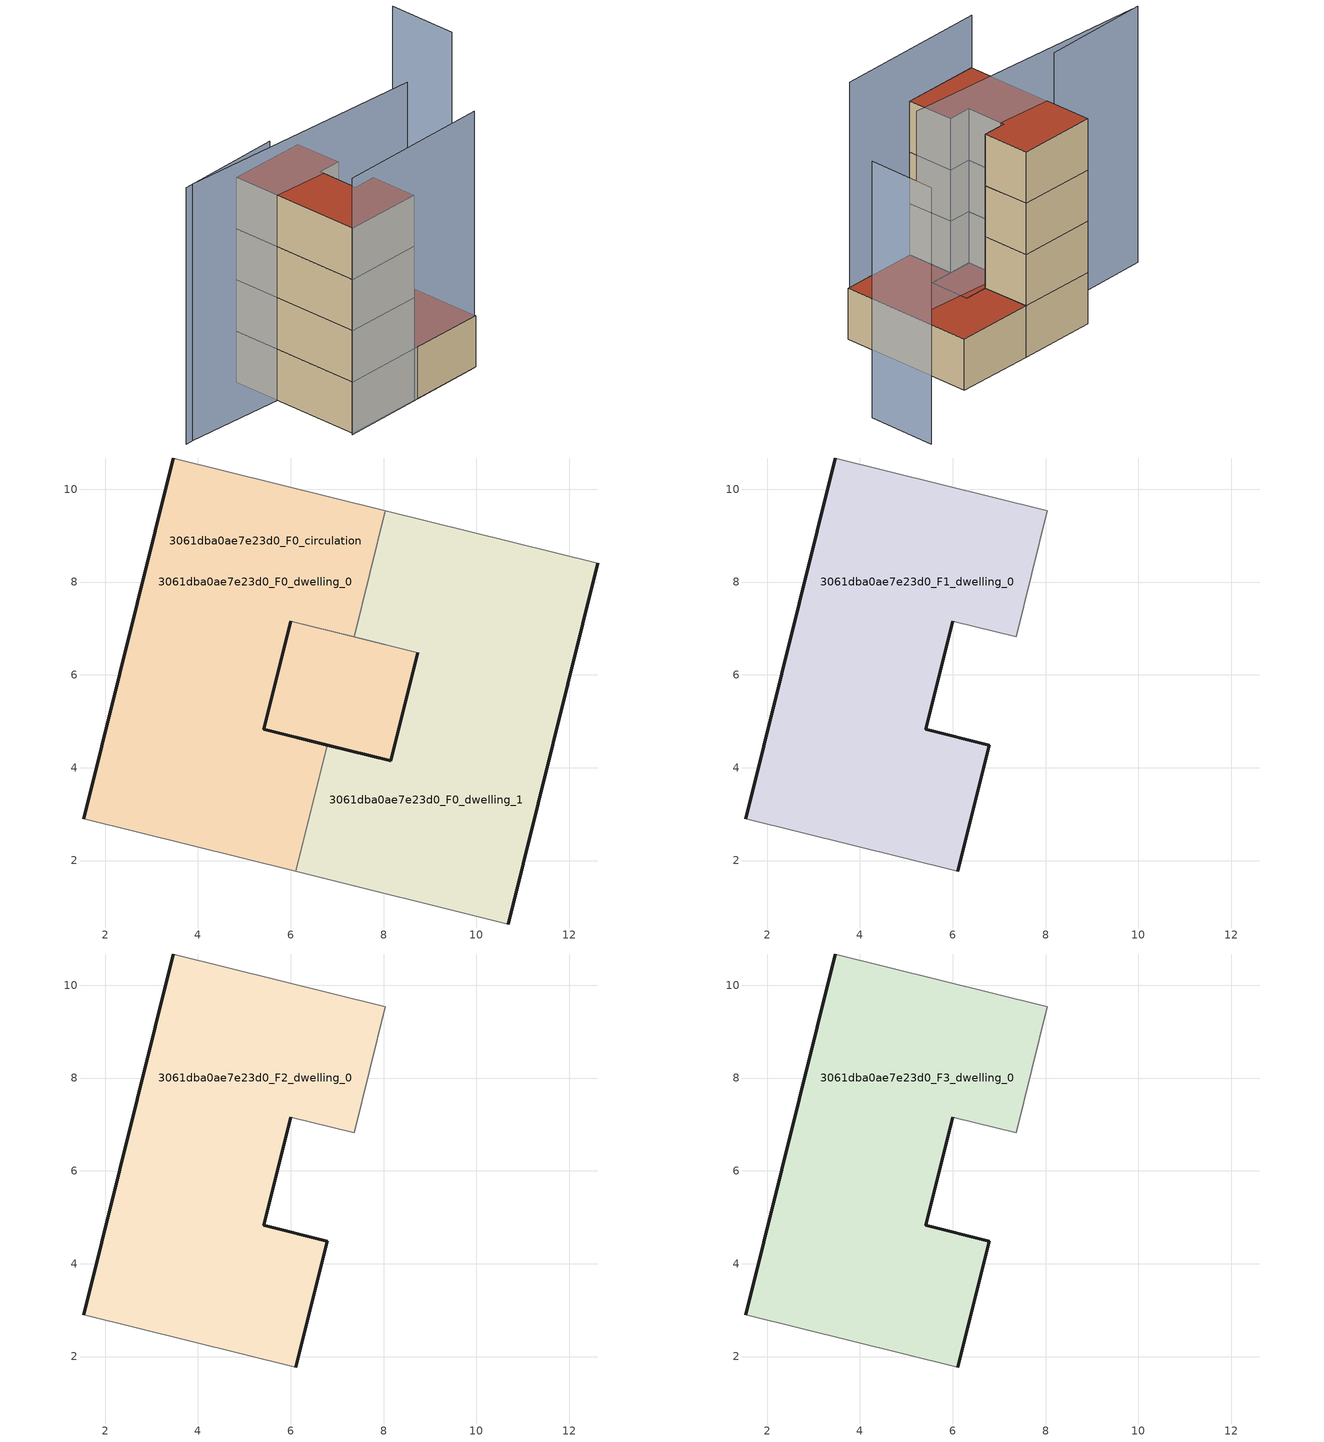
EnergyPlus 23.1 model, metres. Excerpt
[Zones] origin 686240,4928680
3061dba0ae7e23d0_F0_dwelling_0
 floor ground (EU_floor_Construction): 8.04,9.54 7.37,6.82 6,7.16 5.42,4.83 6.79,4.49 6.11,1.77 1.54,2.9 3.47,10.67 z0; 8.74,6.48 8.16,4.15 6.79,4.49 5.42,4.83 6,7.16 z0
 wall outside (EU_wall_Construction): 6.79,4.49 5.42,4.83 6,7.16 / 3.47,10.67 1.54,2.9 z0:3
 wall adiabatic (EU_wall_Construction): 1.54,2.9 6.11,1.77 / 6,7.16 7.37,6.82 8.04,9.54 3.47,10.67 z0:3
 wall to 3061dba0ae7e23d0_F0_dwelling_1 (EU_wall_Construction): 6.11,1.77 6.79,4.49 z0:3
 roof outside (EU_floor_Construction): 8.16,4.15 8.74,6.48 6,7.16 5.42,4.83 6.79,4.49 z3
3061dba0ae7e23d0_F0_dwelling_1
 floor ground (EU_floor_Construction): 12.61,8.4 10.68,0.63 6.11,1.77 6.79,4.49 8.16,4.15 8.74,6.48 7.37,6.82 8.04,9.54 z0
 wall outside (EU_wall_Construction): 10.68,0.63 12.61,8.4 / 8.74,6.48 8.16,4.15 6.79,4.49 z0:3
 wall adiabatic (EU_wall_Construction): 12.61,8.4 8.04,9.54 7.37,6.82 8.74,6.48 / 6.11,1.77 10.68,0.63 z0:3
 roof outside (EU_roof_Construction): 10.68,0.63 12.61,8.4 8.04,9.54 7.37,6.82 8.74,6.48 8.16,4.15 6.79,4.49 6.11,1.77 z3
3061dba0ae7e23d0_F0_circulation
 floor ground (EU_floor_Construction): 8.04,9.54 7.37,6.82 6,7.16 5.42,4.83 6.79,4.49 6.11,1.77 1.54,2.9 3.47,10.67 z0; 8.74,6.48 8.16,4.15 6.79,4.49 5.42,4.83 6,7.16 z0
 wall outside (EU_wall_Construction): 6,7.16 5.42,4.83 8.16,4.15 8.74,6.48 z0:3
 wall adiabatic (EU_wall_Construction): 8.74,6.48 6,7.16 z0:3
 roof outside (EU_roof_Construction): 8.16,4.15 8.74,6.48 6,7.16 5.42,4.83 6.79,4.49 z3; 6.11,1.77 6.79,4.49 5.42,4.83 6,7.16 7.37,6.82 8.04,9.54 3.47,10.67 1.54,2.9 z3
3061dba0ae7e23d0_F1_dwelling_0
 floor to 3061dba0ae7e23d0_F0_dwelling_0 (EU_floor_Construction): 8.04,9.54 7.37,6.82 6,7.16 5.42,4.83 6.79,4.49 6.11,1.77 1.54,2.9 3.47,10.67 z3
 wall outside (EU_wall_Construction): 6.11,1.77 6.79,4.49 5.42,4.83 6,7.16 / 3.47,10.67 1.54,2.9 z3:6
 wall adiabatic (EU_wall_Construction): 1.54,2.9 6.11,1.77 / 6,7.16 7.37,6.82 8.04,9.54 3.47,10.67 z3:6
3061dba0ae7e23d0_F2_dwelling_0
 floor to 3061dba0ae7e23d0_F1_dwelling_0 (EU_floor_Construction): 8.04,9.54 7.37,6.82 6,7.16 5.42,4.83 6.79,4.49 6.11,1.77 1.54,2.9 3.47,10.67 z6
 wall outside (EU_wall_Construction): 6.11,1.77 6.79,4.49 5.42,4.83 6,7.16 / 3.47,10.67 1.54,2.9 z6:9
 wall adiabatic (EU_wall_Construction): 1.54,2.9 6.11,1.77 / 6,7.16 7.37,6.82 8.04,9.54 3.47,10.67 z6:9
3061dba0ae7e23d0_F3_dwelling_0
 floor to 3061dba0ae7e23d0_F2_dwelling_0 (EU_floor_Construction): 8.04,9.54 7.37,6.82 6,7.16 5.42,4.83 6.79,4.49 6.11,1.77 1.54,2.9 3.47,10.67 z9
 wall outside (EU_wall_Construction): 6.11,1.77 6.79,4.49 5.42,4.83 6,7.16 / 3.47,10.67 1.54,2.9 z9:12
 wall adiabatic (EU_wall_Construction): 1.54,2.9 6.11,1.77 / 6,7.16 7.37,6.82 8.04,9.54 3.47,10.67 z9:12
 roof outside (EU_roof_Construction): 6.11,1.77 6.79,4.49 5.42,4.83 6,7.16 7.37,6.82 8.04,9.54 3.47,10.67 1.54,2.9 z12
shading: -3.45,9.88 2.88,8.43 / 1.43,2.86 10.56,0.67 / 17.37,5.6 18.39,9.56 / 11.65,5.12 -3,9.78 z0:15
[Building]
EU S2 Campaign: North Axis=0; Terrain=City; Solar Distribution=FullExterior
[Site:Location]
Bologna: Latitude=44.5; Longitude=11.25; Time Zone=1; Elevation=37
[SizingPeriod:WeatherFileDays]
AnnualSizingPeriod: Begin Month=1; Begin Day of Month=1; End Month=12; End Day of Month=31; Day of Week for Start Day=Monday; Use Weather File Daylight Saving Period=No; Use Weather File Rain and Snow Indicators=No
[MATERIAL]
EU_InternalMass_Material: Roughness=MediumRough; Thickness=0.1; Conductivity=1; Density=1800; Specific Heat=900; Thermal Absorptance=0.9; Solar Absorptance=0.7; Visible Absorptance=0.7
[MATERIAL:NOMASS] Roughness=MediumRough; Thermal Absorptance=0.9; Solar Absorptance=0.7; Visible Absorptance=0.7
Name | Thermal Resistance
EU_wall_NoMass | 0.937881
EU_roof_NoMass | 0.548572
EU_floor_NoMass | 0.71348
[CONSTRUCTION]
EU_wall_Construction: EU_wall_NoMass
EU_roof_Construction: EU_roof_NoMass
EU_floor_Construction: EU_floor_NoMass
EU_InternalMass_Construction: EU_InternalMass_Material
[ZONE] Type=1; Multiplier=1; Ceiling Height=autocalculate; Floor Area=autocalculate; Part of Total Floor Area=Yes
Name | Volume
3061dba0ae7e23d0_F0_dwelling_0; 3061dba0ae7e23d0_F0_circulation | 123.288
3061dba0ae7e23d0_F1_dwelling_0; 3061dba0ae7e23d0_F2_dwelling_0; 3061dba0ae7e23d0_F3_dwelling_0; 3061dba0ae7e23d0_F0_dwelling_1 | 102.927
[INTERNALMASS] Construction=EU_InternalMass_Construction
Name | Zone or ZoneList | Surface Area
3061dba0ae7e23d0_F0_dwelling_0_EU_InternalMass | 3061dba0ae7e23d0_F0_dwelling_0 | 34.3091
3061dba0ae7e23d0_F0_dwelling_1_EU_InternalMass | 3061dba0ae7e23d0_F0_dwelling_1 | 34.3091
3061dba0ae7e23d0_F1_dwelling_0_EU_InternalMass | 3061dba0ae7e23d0_F1_dwelling_0 | 75.4049
3061dba0ae7e23d0_F2_dwelling_0_EU_InternalMass | 3061dba0ae7e23d0_F2_dwelling_0 | 75.4049
3061dba0ae7e23d0_F3_dwelling_0_EU_InternalMass | 3061dba0ae7e23d0_F3_dwelling_0 | 75.4049
[OTHEREQUIPMENT] Fuel Type=Electricity; Design Level Calculation Method=Watts/Area; Power per Zone Floor Area=1; Fraction Latent=0; Fraction Radiant=0; Fraction Lost=0; Carbon Dioxide Generation Rate=0; EndUse Subcategory=EU_Step8_InternalGains
Name | Zone or ZoneList or Space or SpaceList | Schedule
EU_Step8_InternalGain_3061dba0ae7e23d0_F0_dwelling_0_f000 | 3061dba0ae7e23d0_F0_dwelling_0 | EU_Step8_GainSchedule_3061dba0ae7e23d0_F0_dwelling_0_f000
EU_Step8_InternalGain_3061dba0ae7e23d0_F0_dwelling_1_f000 | 3061dba0ae7e23d0_F0_dwelling_1 | EU_Step8_GainSchedule_3061dba0ae7e23d0_F0_dwelling_1_f000
EU_Step8_InternalGain_3061dba0ae7e23d0_F1_dwelling_0_f000 | 3061dba0ae7e23d0_F1_dwelling_0 | EU_Step8_GainSchedule_3061dba0ae7e23d0_F1_dwelling_0_f000
EU_Step8_InternalGain_3061dba0ae7e23d0_F2_dwelling_0_f000 | 3061dba0ae7e23d0_F2_dwelling_0 | EU_Step8_GainSchedule_3061dba0ae7e23d0_F2_dwelling_0_f000
EU_Step8_InternalGain_3061dba0ae7e23d0_F3_dwelling_0_f000 | 3061dba0ae7e23d0_F3_dwelling_0 | EU_Step8_GainSchedule_3061dba0ae7e23d0_F3_dwelling_0_f000
[ZONEINFILTRATION:DESIGNFLOWRATE]
EU_Circulation_Infiltration_3061dba0ae7e23d0_F0_circulation: Zone or ZoneList or Space or SpaceList=3061dba0ae7e23d0_F0_circulation; Schedule=EU_AlwaysOn; Design Flow Rate Calculation Method=Flow/Area; Flow Rate per Floor Area=0.0005; Constant Term Coefficient=1; Temperature Term Coefficient=0; Velocity Term Coefficient=0; Velocity Squared Term Coefficient=0
[ZONEVENTILATION:DESIGNFLOWRATE] Schedule=EU_AlwaysOn; Design Flow Rate Calculation Method=AirChanges/Hour; Air Changes per Hour=0.687892; Ventilation Type=Natural; Fan Pressure Rise=0; Fan Total Efficiency=1; Constant Term Coefficient=1; Temperature Term Coefficient=0; Velocity Term Coefficient=0; Velocity Squared Term Coefficient=0; Minimum Indoor Temperature=-100; Maximum Indoor Temperature=100; Delta Temperature=-100; Minimum Outdoor Temperature=-100; Maximum Outdoor Temperature=100; Maximum Wind Speed=40
Name | Zone or ZoneList or Space or SpaceList
EU_ConstantAir_3061dba0ae7e23d0_F0_dwelling_0 | 3061dba0ae7e23d0_F0_dwelling_0
EU_ConstantAir_3061dba0ae7e23d0_F0_dwelling_1 | 3061dba0ae7e23d0_F0_dwelling_1
EU_ConstantAir_3061dba0ae7e23d0_F1_dwelling_0 | 3061dba0ae7e23d0_F1_dwelling_0
EU_ConstantAir_3061dba0ae7e23d0_F2_dwelling_0 | 3061dba0ae7e23d0_F2_dwelling_0
EU_ConstantAir_3061dba0ae7e23d0_F3_dwelling_0 | 3061dba0ae7e23d0_F3_dwelling_0
[HVACTEMPLATE:THERMOSTAT] Constant Heating Setpoint=20; Constant Cooling Setpoint=50
EU_HeatOnly_3061dba0ae7e23d0_F0_dwelling_0; EU_HeatOnly_3061dba0ae7e23d0_F0_dwelling_1; EU_HeatOnly_3061dba0ae7e23d0_F1_dwelling_0; EU_HeatOnly_3061dba0ae7e23d0_F2_dwelling_0; EU_HeatOnly_3061dba0ae7e23d0_F3_dwelling_0
[HVACTEMPLATE:ZONE:IDEALLOADSAIRSYSTEM] System Availability Schedule=EU_AlwaysOn; Maximum Heating Supply Air Temperature=50; Minimum Cooling Supply Air Temperature=13; Maximum Heating Supply Air Humidity Ratio=0.0156; Minimum Cooling Supply Air Humidity Ratio=0.0077; Heating Limit=NoLimit; Cooling Limit=NoLimit; Heating Availability Schedule=EU_AlwaysOn; Cooling Availability Schedule=EU_CoolingOff; Dehumidification Control Type=ConstantSensibleHeatRatio; Cooling Sensible Heat Ratio=0.7; Dehumidification Setpoint=60; Humidification Control Type=None; Humidification Setpoint=30; Outdoor Air Method=None; Outdoor Air Flow Rate per Person=0.00944; Outdoor Air Flow Rate per Zone Floor Area=0; Outdoor Air Flow Rate per Zone=0; Demand Controlled Ventilation Type=None; Outdoor Air Economizer Type=NoEconomizer; Heat Recovery Type=None; Sensible Heat Recovery Effectiveness=0.7; Latent Heat Recovery Effectiveness=0.65
Name | Template Thermostat
3061dba0ae7e23d0_F0_dwelling_0 | EU_HeatOnly_3061dba0ae7e23d0_F0_dwelling_0
3061dba0ae7e23d0_F0_dwelling_1 | EU_HeatOnly_3061dba0ae7e23d0_F0_dwelling_1
3061dba0ae7e23d0_F1_dwelling_0 | EU_HeatOnly_3061dba0ae7e23d0_F1_dwelling_0
3061dba0ae7e23d0_F2_dwelling_0 | EU_HeatOnly_3061dba0ae7e23d0_F2_dwelling_0
3061dba0ae7e23d0_F3_dwelling_0 | EU_HeatOnly_3061dba0ae7e23d0_F3_dwelling_0
[SIZING:ZONE] Zone Cooling Design Supply Air Temperature Input Method=SupplyAirTemperature; Zone Cooling Design Supply Air Temperature=13; Zone Heating Design Supply Air Temperature Input Method=SupplyAirTemperature; Zone Heating Design Supply Air Temperature=50; Zone Cooling Design Supply Air Humidity Ratio=0.008; Zone Heating Design Supply Air Humidity Ratio=0.008; Cooling Design Air Flow Method=DesignDay; Cooling Design Air Flow Rate=0; Cooling Minimum Air Flow per Zone Floor Area=0.000762; Cooling Minimum Air Flow=0; Cooling Minimum Air Flow Fraction=0.2; Heating Design Air Flow Method=DesignDay; Heating Design Air Flow Rate=0; Heating Maximum Air Flow per Zone Floor Area=0.002032; Heating Maximum Air Flow=0.141576; Heating Maximum Air Flow Fraction=0.3; Account for Dedicated Outdoor Air System=No; Dedicated Outdoor Air System Control Strategy=NeutralSupplyAir; Dedicated Outdoor Air Low Setpoint Temperature for Design=autosize; Dedicated Outdoor Air High Setpoint Temperature for Design=autosize; Zone Load Sizing Method=Sensible Load Only No Latent Load; Zone Latent Cooling Design Supply Air Humidity Ratio Input Method=HumidityRatioDifference; Zone Cooling Design Supply Air Humidity Ratio Difference=0.005; Zone Latent Heating Design Supply Air Humidity Ratio Input Method=HumidityRatioDifference; Zone Humidification Design Supply Air Humidity Ratio Difference=0.005
3061dba0ae7e23d0_F0_dwelling_0; 3061dba0ae7e23d0_F0_dwelling_1; 3061dba0ae7e23d0_F1_dwelling_0; 3061dba0ae7e23d0_F2_dwelling_0; 3061dba0ae7e23d0_F3_dwelling_0
[SCHEDULE:CONSTANT]
Name | Hourly Value
EU_AlwaysOn | 1
EU_CoolingOff | 0
[SCHEDULE:FILE] Column Number=1; Rows to Skip at Top=0; Number of Hours of Data=8760; Column Separator=Comma; Interpolate to Timestep=No; Minutes per Item=60; Adjust Schedule for Daylight Savings=Yes
Name | File
EU_Step8_GainSchedule_3061dba0ae7e23d0_F0_dwelling_0_f000 | ../../schedules/3061dba0ae7e23d0/3061dba0ae7e23d0_F0_dwelling_0_f000_gain.csv
EU_Step8_GainSchedule_3061dba0ae7e23d0_F0_dwelling_1_f000 | ../../schedules/3061dba0ae7e23d0/3061dba0ae7e23d0_F0_dwelling_1_f000_gain.csv
EU_Step8_GainSchedule_3061dba0ae7e23d0_F1_dwelling_0_f000 | ../../schedules/3061dba0ae7e23d0/3061dba0ae7e23d0_F1_dwelling_0_f000_gain.csv
EU_Step8_GainSchedule_3061dba0ae7e23d0_F2_dwelling_0_f000 | ../../schedules/3061dba0ae7e23d0/3061dba0ae7e23d0_F2_dwelling_0_f000_gain.csv
EU_Step8_GainSchedule_3061dba0ae7e23d0_F3_dwelling_0_f000 | ../../schedules/3061dba0ae7e23d0/3061dba0ae7e23d0_F3_dwelling_0_f000_gain.csv
